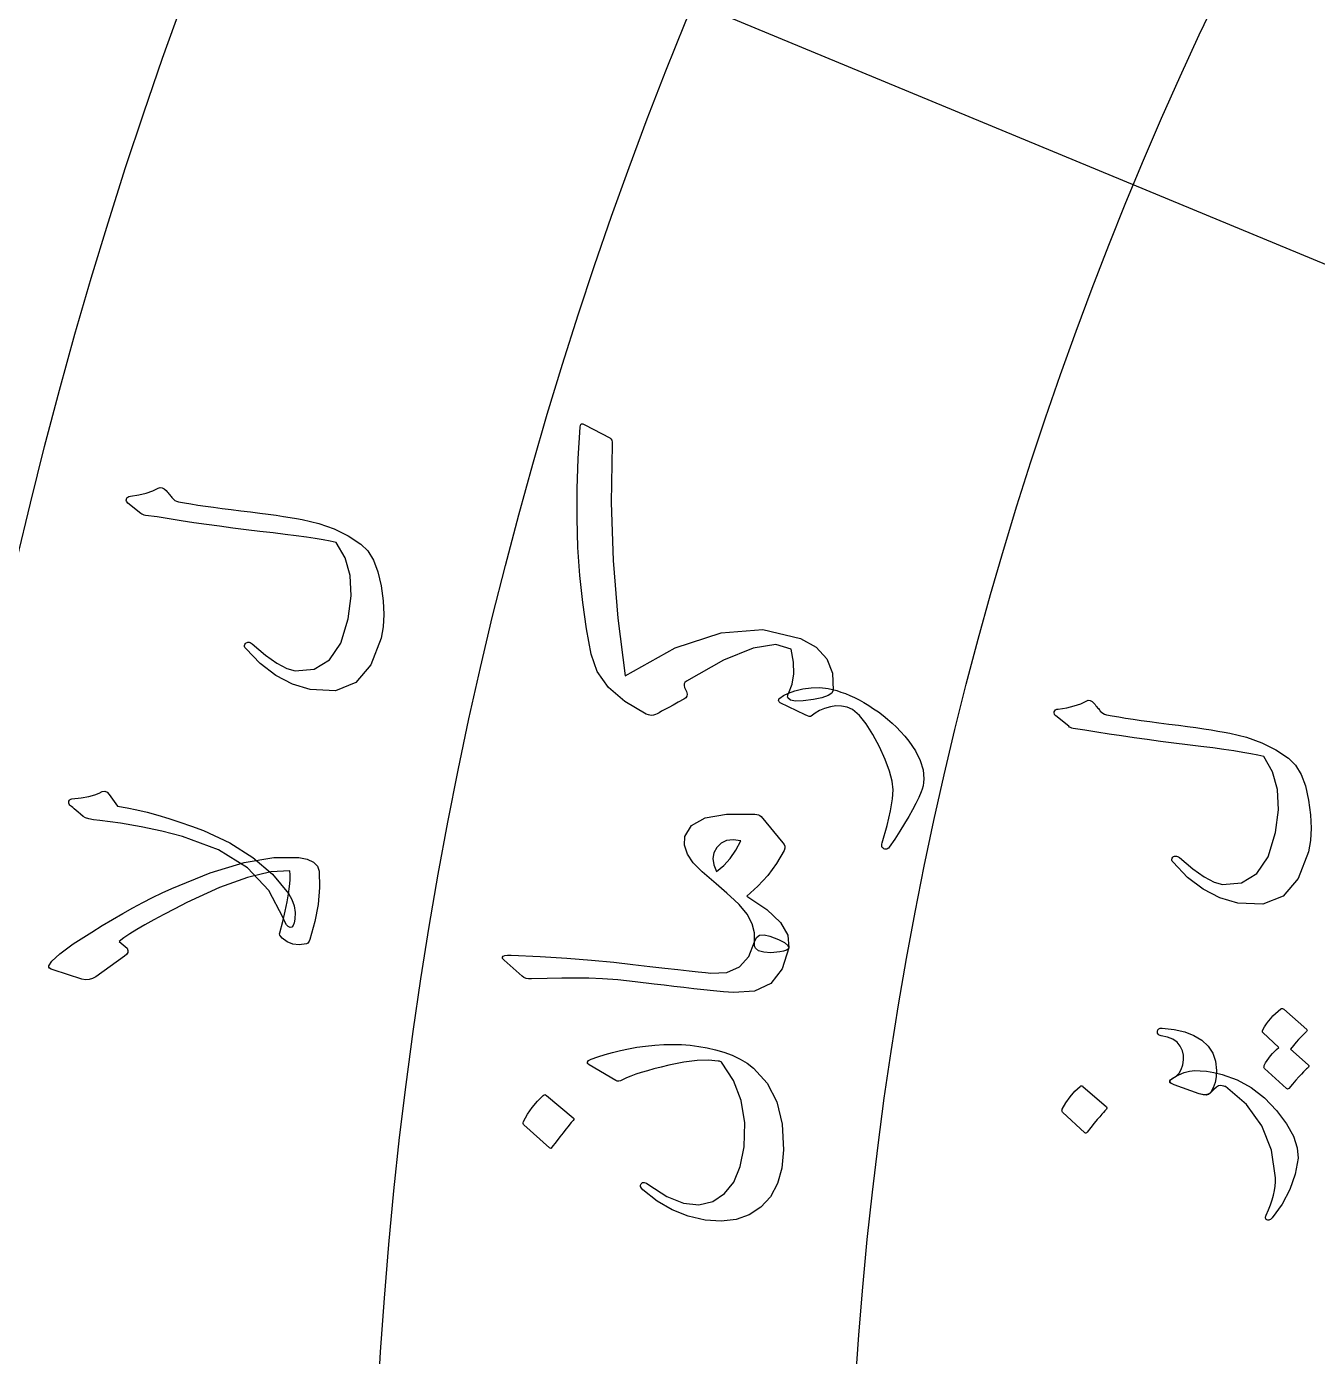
# Model space of a CAD drawing. Header units: millimetres. Extents: x -65 to 65, y -65 to 84.
# Drawn here: x -42.93 to -30.83, y 2.51 to 14.97 of the extents above; entities that cross this region are included whole.
import ezdxf

# ---------------------------------------------------------------- set-up
doc = ezdxf.new("R2010")
doc.units = ezdxf.units.MM
for name, color, linetype in [('ENGRAVE', 7, 'Continuous'), ('ENGRAVE_FINE', 8, 'Continuous'), ('GUIDE', 3, 'Continuous'), ('TEXT', 5, 'Continuous')]:
    doc.layers.add(name, color=color, linetype=linetype)

msp = doc.modelspace()

# ---------------------------------------------------------------- linework, layer by layer
at = {"layer": 'ENGRAVE'}
for radius in [57.525, 48.6086, 39.6922]:
    msp.add_circle((0, 0), radius, dxfattribs=at)
at = {"layer": 'ENGRAVE_FINE'}
msp.add_lwpolyline([(-36.6709, 15.1896), (-28.4332, 11.7774)], dxfattribs=at)
for radius in [53.0668, 44.1504, 35.2341]:
    msp.add_circle((0, 0), radius, dxfattribs=at)
at = {"layer": 'GUIDE'}
msp.add_circle((0, 0), 59.475, dxfattribs=at)
at = {"layer": 'TEXT'}
for points in [[(-37.6976, 11.2371), (-37.4652, 11.1159), (-37.4541, 11.1062), (-37.4466, 11.0925), (-37.4426, 11.0748), (-37.4421, 11.0533), (-37.45, 10.5094), (-37.4321, 9.966), (-37.3884, 9.4239), (-37.3191, 8.8838), (-36.8521, 9.1456), (-36.4223, 9.2888), (-36.031, 9.3173), (-35.6784, 9.2349), (-35.5312, 9.1519), (-35.4312, 9.0434), (-35.3779, 8.9095), (-35.3713, 8.7501), (-35.384, 8.7229), (-35.4192, 8.6994), (-35.4768, 8.6795), (-35.5568, 8.6631), (-35.652, 8.6503), (-35.7236, 8.6482), (-35.7716, 8.657), (-35.7959, 8.6769), (-35.7982, 8.6858), (-35.7978, 8.6959), (-35.7948, 8.7072), (-35.7892, 8.7198), (-35.7562, 8.8061), (-35.7411, 8.9038), (-35.7438, 9.013), (-35.7643, 9.134), (-35.9081, 9.1777), (-36.1198, 9.1438), (-36.3993, 9.0304), (-36.7457, 8.8348), (-36.76, 8.8227), (-36.7678, 8.8087), (-36.7691, 8.7926), (-36.7639, 8.7744), (-36.747, 8.7362), (-36.7401, 8.7141), (-36.7418, 8.695), (-36.7521, 8.679), (-36.771, 8.6659), (-36.8238, 8.6368), (-36.871, 8.6109), (-36.9124, 8.588), (-36.9483, 8.5684), (-36.9785, 8.5519), (-37.0031, 8.5386), (-37.022, 8.5286), (-37.0353, 8.5217), (-37.0563, 8.5156), (-37.0779, 8.5143), (-37.1003, 8.518), (-37.1234, 8.5267), (-37.3238, 8.6434), (-37.4767, 8.776), (-37.5818, 8.9244), (-37.6389, 9.0885), (-37.683, 9.3249), (-37.7185, 9.5702), (-37.7451, 9.8241), (-37.7628, 10.0867), (-37.7714, 10.3574), (-37.771, 10.6356), (-37.7613, 10.9213), (-37.7422, 11.2142), (-37.7397, 11.2338), (-37.7314, 11.2442), (-37.7174, 11.2452), (-37.6976, 11.2371)], [(-41.9791, 10.5031), (-41.9872, 10.5112), (-41.9922, 10.5202), (-41.9941, 10.5302), (-41.9928, 10.5412), (-41.9884, 10.5513), (-41.9808, 10.559), (-41.9702, 10.5641), (-41.9565, 10.5667), (-41.8772, 10.579), (-41.8071, 10.5956), (-41.7463, 10.6166), (-41.6948, 10.6421), (-41.6768, 10.6489), (-41.6585, 10.6475), (-41.6398, 10.6378), (-41.6207, 10.6198), (-41.6119, 10.6091), (-41.6035, 10.599), (-41.5954, 10.5894), (-41.5875, 10.5803), (-41.5801, 10.5718), (-41.5734, 10.5639), (-41.5674, 10.5565), (-41.562, 10.5498), (-41.5521, 10.5383), (-41.5392, 10.5285), (-41.5233, 10.5207), (-41.5045, 10.5146), (-41.4495, 10.5048), (-41.3894, 10.4949), (-41.3241, 10.4849), (-41.2536, 10.4749), (-41.178, 10.4647), (-41.0974, 10.4539), (-41.0116, 10.4427), (-40.9208, 10.431), (-40.8298, 10.4206), (-40.7445, 10.4101), (-40.6648, 10.3995), (-40.5908, 10.3889), (-40.5221, 10.3783), (-40.4585, 10.368), (-40.4001, 10.3579), (-40.3468, 10.3481), (-40.1907, 10.3125), (-40.0471, 10.2622), (-39.9159, 10.1974), (-39.7971, 10.1182), (-39.7317, 10.0542), (-39.6782, 9.9675), (-39.6364, 9.8583), (-39.6061, 9.7265), (-39.5879, 9.5877), (-39.5819, 9.4602), (-39.5882, 9.344), (-39.6069, 9.2388), (-39.7032, 8.9869), (-39.8453, 8.8225), (-40.0342, 8.7453), (-40.2705, 8.756), (-40.4373, 8.8066), (-40.5938, 8.8874), (-40.7398, 8.9986), (-40.8751, 9.1405), (-40.8825, 9.1507), (-40.8863, 9.1605), (-40.8865, 9.1699), (-40.883, 9.1789), (-40.877, 9.188), (-40.8704, 9.1944), (-40.8632, 9.1982), (-40.8553, 9.1994), (-40.844, 9.1989), (-40.8337, 9.1962), (-40.8243, 9.1911), (-40.8159, 9.1838), (-40.6917, 9.0797), (-40.5831, 9.0032), (-40.4903, 8.954), (-40.4133, 8.9318), (-40.2337, 8.9468), (-40.0912, 9.033), (-39.9854, 9.1903), (-39.9154, 9.4187), (-39.8885, 9.6332), (-39.8982, 9.8237), (-39.9449, 9.9906), (-40.029, 10.1342), (-40.0842, 10.1456), (-40.1489, 10.1575), (-40.2233, 10.17), (-40.3074, 10.183), (-40.4013, 10.1964), (-40.5053, 10.21), (-40.6195, 10.2238), (-40.7437, 10.2377), (-40.8716, 10.2534), (-40.9974, 10.2693), (-41.121, 10.2854), (-41.2424, 10.3018), (-41.3617, 10.3185), (-41.4788, 10.336), (-41.5936, 10.3541), (-41.7061, 10.3729), (-41.8156, 10.3863), (-41.8276, 10.3899), (-41.8385, 10.3946), (-41.8483, 10.4002), (-41.857, 10.4069)], [(-35.8706, 8.6764), (-35.8372, 8.7006), (-35.7903, 8.7228), (-35.7299, 8.7431), (-35.6559, 8.7613), (-35.5769, 8.7735), (-35.4977, 8.7749), (-35.4183, 8.7657), (-35.3387, 8.7457), (-35.2983, 8.7329), (-35.257, 8.7177), (-35.2149, 8.7003), (-35.1719, 8.6807), (-35.1281, 8.6586), (-35.0836, 8.6339), (-35.0383, 8.6065), (-34.9923, 8.5764), (-34.9477, 8.5461), (-34.9041, 8.5136), (-34.8615, 8.4789), (-34.8199, 8.4421), (-34.7792, 8.403), (-34.7395, 8.3618), (-34.7008, 8.3185), (-34.663, 8.273), (-34.5995, 8.1814), (-34.555, 8.0918), (-34.5293, 8.0043), (-34.5226, 7.9186), (-34.5246, 7.8844), (-34.5293, 7.8526), (-34.5367, 7.8232), (-34.5467, 7.7961), (-34.5695, 7.7439), (-34.5965, 7.6882), (-34.6276, 7.6289), (-34.6628, 7.5659), (-34.7024, 7.4994), (-34.7465, 7.4293), (-34.7952, 7.3556), (-34.8484, 7.2782), (-34.8529, 7.271), (-34.8594, 7.2654), (-34.8678, 7.2616), (-34.8782, 7.2595), (-34.8875, 7.2595), (-34.8961, 7.2624), (-34.9041, 7.2683), (-34.9115, 7.2772), (-34.9149, 7.2846), (-34.9163, 7.2942), (-34.9159, 7.3062), (-34.9136, 7.3204), (-34.8668, 7.4834), (-34.8336, 7.6202), (-34.8145, 7.7311), (-34.8097, 7.8161), (-34.8202, 7.8982), (-34.8449, 7.9926), (-34.8837, 8.0995), (-34.9365, 8.2191), (-34.9984, 8.3359), (-35.0615, 8.4334), (-35.1258, 8.5117), (-35.1915, 8.5705), (-35.2418, 8.5907), (-35.293, 8.6016), (-35.3451, 8.6031), (-35.3981, 8.5951), (-35.4522, 8.5793), (-35.5, 8.5591), (-35.5413, 8.5346), (-35.5762, 8.5057), (-35.5833, 8.5032), (-35.595, 8.5047), (-35.6115, 8.51), (-35.6326, 8.5192), (-35.8667, 8.6308), (-35.8726, 8.6351), (-35.8773, 8.6408), (-35.8807, 8.6481), (-35.8827, 8.657), (-35.882, 8.6638), (-35.8798, 8.6693), (-35.8759, 8.6735), (-35.8706, 8.6764)], [(-33.2863, 8.509), (-33.2944, 8.5172), (-33.2993, 8.5264), (-33.3011, 8.5365), (-33.2997, 8.5476), (-33.2952, 8.5578), (-33.2876, 8.5655), (-33.2769, 8.5707), (-33.2632, 8.5733), (-33.1837, 8.5854), (-33.1135, 8.602), (-33.0525, 8.623), (-33.0006, 8.6485), (-32.9826, 8.6553), (-32.9643, 8.6538), (-32.9457, 8.6439), (-32.9267, 8.6257), (-32.9181, 8.6149), (-32.9097, 8.6047), (-32.9016, 8.595), (-32.8939, 8.5858), (-32.8865, 8.5771), (-32.8799, 8.5691), (-32.8739, 8.5617), (-32.8686, 8.5549), (-32.8588, 8.5432), (-32.8459, 8.5333), (-32.8301, 8.5253), (-32.8113, 8.5192), (-32.7564, 8.509), (-32.6964, 8.4988), (-32.6311, 8.4885), (-32.5607, 8.4782), (-32.4851, 8.4675), (-32.4045, 8.4563), (-32.3188, 8.4446), (-32.2281, 8.4324), (-32.1372, 8.4215), (-32.0519, 8.4105), (-31.9723, 8.3994), (-31.8983, 8.3883), (-31.8296, 8.3773), (-31.7662, 8.3666), (-31.7078, 8.3561), (-31.6546, 8.346), (-31.4987, 8.3093), (-31.3554, 8.258), (-31.2247, 8.1924), (-31.1063, 8.1126), (-31.0413, 8.0483), (-30.9882, 7.9616), (-30.9468, 7.8525), (-30.917, 7.7211), (-30.8992, 7.5828), (-30.8934, 7.456), (-30.8997, 7.3403), (-30.9184, 7.2358), (-31.0143, 6.9852), (-31.1559, 6.8214), (-31.3445, 6.7442), (-31.5808, 6.7542), (-31.7478, 6.8043), (-31.9045, 6.8845), (-32.0509, 6.9954), (-32.1864, 7.1372), (-32.1939, 7.1474), (-32.1977, 7.1573), (-32.1978, 7.1667), (-32.1944, 7.1757), (-32.1884, 7.1849), (-32.1818, 7.1913), (-32.1746, 7.1951), (-32.1667, 7.1963), (-32.1554, 7.1959), (-32.1451, 7.1931), (-32.1357, 7.1881), (-32.1272, 7.1808), (-32.0029, 7.0768), (-31.8942, 7.0004), (-31.8012, 6.9514), (-31.7242, 6.9294), (-31.5446, 6.9448), (-31.4023, 7.031), (-31.2968, 7.1879), (-31.2268, 7.4156), (-31.1996, 7.6293), (-31.2087, 7.8194), (-31.2548, 7.9862), (-31.3381, 8.13), (-31.3932, 8.1417), (-31.4579, 8.1541), (-31.5323, 8.167), (-31.6162, 8.1805), (-31.7101, 8.1944), (-31.814, 8.2086), (-31.9281, 8.223), (-32.0523, 8.2375), (-32.1801, 8.2538), (-32.3058, 8.2703), (-32.4293, 8.287), (-32.5507, 8.3038), (-32.67, 8.3211), (-32.7869, 8.3391), (-32.9017, 8.3576), (-33.0141, 8.3768), (-33.1236, 8.3907), (-33.1356, 8.3944), (-33.1464, 8.3991), (-33.1562, 8.4048), (-33.1649, 8.4116)], [(-40.4758, 6.8436), (-40.4422, 6.7873), (-40.4208, 6.7286), (-40.4115, 6.6676), (-40.4144, 6.6042), (-40.4222, 6.5688), (-40.4323, 6.5443), (-40.4447, 6.5306), (-40.4594, 6.5277), (-40.4766, 6.5353), (-40.493, 6.5525), (-40.5086, 6.5792), (-40.5235, 6.6156), (-40.6583, 6.872), (-40.8602, 7.085), (-41.13, 7.2544), (-41.4683, 7.3797), (-41.6604, 7.4296), (-41.8537, 7.4709), (-42.048, 7.5037), (-42.2436, 7.5278), (-42.3002, 7.5347), (-42.3447, 7.5433), (-42.377, 7.5535), (-42.3972, 7.5654), (-42.4227, 7.5876), (-42.4454, 7.6072), (-42.4652, 7.6241), (-42.4823, 7.6385), (-42.4965, 7.6504), (-42.5079, 7.6601), (-42.5163, 7.6676), (-42.5219, 7.6729), (-42.5285, 7.6826), (-42.5324, 7.6918), (-42.5335, 7.7006), (-42.5318, 7.7088), (-42.5262, 7.7184), (-42.5198, 7.7254), (-42.5127, 7.7296), (-42.5048, 7.7312), (-42.4165, 7.7406), (-42.3445, 7.753), (-42.2887, 7.7682), (-42.2491, 7.7864), (-42.2207, 7.8005), (-42.1953, 7.8028), (-42.1729, 7.7933), (-42.1534, 7.7722), (-42.0783, 7.6637), (-41.9876, 7.6488), (-41.8942, 7.6298), (-41.798, 7.6067), (-41.6991, 7.5796), (-41.5972, 7.5487), (-41.492, 7.5141), (-41.3836, 7.4759), (-41.272, 7.4341), (-41.0238, 7.3203), (-40.8086, 7.1839), (-40.626, 7.0249), (-40.4758, 6.8436)], [(-36.7627, 7.378), (-36.7004, 7.4827), (-36.5699, 7.5528), (-36.3715, 7.5882), (-36.1052, 7.5887), (-36.0864, 7.5868), (-36.0705, 7.5823), (-36.0574, 7.5752), (-36.0472, 7.5655), (-35.8424, 7.3212), (-35.8302, 7.3048), (-35.8243, 7.2874), (-35.8246, 7.2689), (-35.8311, 7.2495), (-35.9027, 7.1273), (-35.9848, 7.0151), (-36.0775, 6.9127), (-36.1808, 6.8201), (-35.993, 6.6947), (-35.8647, 6.5725), (-35.7959, 6.4534), (-35.7866, 6.3367), (-35.7935, 6.325), (-35.8098, 6.3146), (-35.8356, 6.3053), (-35.8708, 6.2973), (-35.9558, 6.2902), (-36.0222, 6.2939), (-36.0703, 6.3084), (-36.0999, 6.3338), (-36.1057, 6.3467), (-36.1089, 6.3609), (-36.1096, 6.3765), (-36.1077, 6.3935), (-36.1072, 6.4764), (-36.1309, 6.5619), (-36.1788, 6.6502), (-36.2509, 6.7415), (-36.2946, 6.7838), (-36.3672, 6.8488), (-36.4686, 6.9365), (-36.5987, 7.0474), (-36.6826, 7.1311), (-36.7379, 7.2142), (-36.7646, 7.2966), (-36.7627, 7.378)], [(-36.4651, 7.0513), (-36.3965, 7.1074), (-36.3358, 7.174), (-36.2831, 7.2513), (-36.2381, 7.3392), (-36.3091, 7.3483), (-36.37, 7.3409), (-36.4207, 7.3171), (-36.4614, 7.2767), (-36.4883, 7.2262), (-36.4979, 7.1717), (-36.4901, 7.1134), (-36.4651, 7.0513)], [(-40.5559, 6.4754), (-40.5289, 6.5821), (-40.5062, 6.679), (-40.4879, 6.766), (-40.4742, 6.8434), (-40.4649, 6.9111), (-40.4597, 6.9694), (-40.4586, 7.0184), (-40.4619, 7.058), (-40.6397, 7.0482), (-40.86, 6.9959), (-41.1225, 6.9002), (-41.427, 6.7598), (-41.5395, 6.7028), (-41.6427, 6.6489), (-41.7364, 6.5983), (-41.8208, 6.5509), (-41.8957, 6.5068), (-41.9608, 6.466), (-42.0161, 6.4286), (-42.0617, 6.3946), (-41.9863, 6.3331), (-41.9795, 6.3108), (-41.9813, 6.2907), (-41.9917, 6.2726), (-42.0108, 6.2567), (-42.2797, 6.0653), (-42.3108, 6.0484), (-42.3428, 6.0392), (-42.3758, 6.0376), (-42.4097, 6.0437), (-42.6805, 6.1296), (-42.6994, 6.1368), (-42.7125, 6.1452), (-42.7196, 6.1549), (-42.7209, 6.1659), (-42.6932, 6.2123), (-42.617, 6.281), (-42.4921, 6.3719), (-42.3185, 6.4841), (-42.22, 6.5449), (-42.1229, 6.6028), (-42.0271, 6.6579), (-41.9326, 6.7103), (-41.8395, 6.7598), (-41.7477, 6.8067), (-41.6574, 6.8508), (-41.5684, 6.8923), (-41.2079, 7.0388), (-40.8891, 7.135), (-40.6123, 7.1824), (-40.3778, 7.1824), (-40.2987, 7.1661), (-40.2407, 7.1395), (-40.2037, 7.1025), (-40.1877, 7.0552), (-40.1837, 6.9014), (-40.197, 6.7435), (-40.2276, 6.5813), (-40.2753, 6.4146), (-40.2804, 6.3993), (-40.2869, 6.3876), (-40.295, 6.3792), (-40.3045, 6.3743), (-40.3735, 6.3645), (-40.4348, 6.37), (-40.4884, 6.3907), (-40.5343, 6.4268), (-40.5473, 6.4414), (-40.5552, 6.4543), (-40.5581, 6.4657), (-40.5559, 6.4754)], [(-38.4528, 6.2201), (-38.4623, 6.2291), (-38.4684, 6.2371), (-38.4709, 6.2441), (-38.47, 6.2499), (-38.4638, 6.2581), (-38.4484, 6.2638), (-38.4238, 6.2671), (-38.3899, 6.2678), (-38.1178, 6.255), (-37.8667, 6.2395), (-37.6366, 6.2214), (-37.4276, 6.201), (-37.2494, 6.1805), (-37.0897, 6.1623), (-36.9483, 6.1463), (-36.8255, 6.1327), (-36.7211, 6.1212), (-36.6352, 6.1116), (-36.5678, 6.104), (-36.5189, 6.0982), (-36.3684, 6.1056), (-36.2499, 6.1573), (-36.1631, 6.2533), (-36.1077, 6.3935), (-36.0899, 6.4321), (-36.0603, 6.4534), (-36.019, 6.4576), (-35.9661, 6.4447), (-35.8848, 6.4132), (-35.8277, 6.3847), (-35.795, 6.3592), (-35.7866, 6.3367), (-35.8491, 6.1385), (-35.9562, 6.0025), (-36.1085, 5.9285), (-36.3064, 5.9167), (-36.3989, 5.9248), (-36.4914, 5.9335), (-36.5841, 5.943), (-36.6769, 5.9531), (-36.7698, 5.9637), (-36.8629, 5.9745), (-36.9563, 5.9856), (-37.0498, 5.9969), (-37.2281, 6.0187), (-37.3892, 6.0349), (-37.533, 6.0454), (-37.6597, 6.0502), (-37.7819, 6.0513), (-37.9124, 6.0508), (-38.0512, 6.0486), (-38.1982, 6.0447), (-38.2245, 6.0453), (-38.2479, 6.0497), (-38.2684, 6.058), (-38.2859, 6.0701)], [(-31.3451, 5.5414), (-31.3483, 5.546), (-31.3498, 5.5518), (-31.3493, 5.5589), (-31.347, 5.5673), (-31.3299, 5.5958), (-31.3117, 5.623), (-31.2925, 5.649), (-31.2723, 5.6738), (-31.2507, 5.6976), (-31.2277, 5.7204), (-31.2032, 5.7423), (-31.1773, 5.7634), (-31.1698, 5.767), (-31.1625, 5.7678), (-31.1553, 5.7659), (-31.1482, 5.7612), (-30.9342, 5.5698), (-30.9318, 5.5652), (-30.9328, 5.5593), (-30.9374, 5.552), (-30.9455, 5.5434), (-30.9526, 5.5377), (-30.9625, 5.5283), (-30.9754, 5.515), (-30.9913, 5.4978), (-31.0103, 5.4767), (-31.0326, 5.4513), (-31.0583, 5.4218), (-31.0874, 5.388), (-30.92, 5.2394), (-30.9152, 5.233), (-30.915, 5.2259), (-30.9193, 5.218), (-30.9284, 5.2093), (-30.9362, 5.2018), (-30.948, 5.1898), (-30.9638, 5.1734), (-30.9836, 5.1524), (-31.0075, 5.1267), (-31.0355, 5.0956), (-31.0675, 5.0593), (-31.1036, 5.0176), (-31.1092, 5.0135), (-31.1143, 5.0122), (-31.119, 5.0135), (-31.1232, 5.0176), (-31.3305, 5.2069), (-31.3338, 5.2115), (-31.3353, 5.2173), (-31.3349, 5.2244), (-31.3327, 5.2328), (-31.3197, 5.2573), (-31.3055, 5.2808), (-31.2899, 5.3033), (-31.2731, 5.3247), (-31.2553, 5.3451), (-31.2365, 5.3646), (-31.2169, 5.3831), (-31.1964, 5.4006)], [(-32.3341, 5.5514), (-32.329, 5.5666), (-32.3199, 5.577), (-32.3067, 5.5825), (-32.2894, 5.5832), (-32.1776, 5.5706), (-32.0782, 5.5475), (-31.9912, 5.5139), (-31.9166, 5.47), (-31.8569, 5.4156), (-31.8144, 5.3505), (-31.7891, 5.2747), (-31.7809, 5.1881), (-31.7834, 5.1288), (-31.7936, 5.074), (-31.8116, 5.0236), (-31.8374, 4.9777), (-31.8535, 4.9629), (-31.8765, 4.9563), (-31.9064, 4.9582), (-31.9431, 4.9683), (-32.1776, 5.0537), (-32.1953, 5.0604), (-32.208, 5.0675), (-32.2158, 5.075), (-32.2186, 5.083), (-32.2169, 5.0911), (-32.2112, 5.099), (-32.2014, 5.1066), (-32.1876, 5.114), (-32.1568, 5.1338), (-32.1311, 5.1613), (-32.1108, 5.1965), (-32.0956, 5.2395), (-32.0877, 5.2855), (-32.0889, 5.3297), (-32.0994, 5.3723), (-32.1191, 5.4131), (-32.1495, 5.4508), (-32.1895, 5.4799), (-32.2391, 5.5004), (-32.2983, 5.5124), (-32.316, 5.5175), (-32.3279, 5.5257), (-32.3339, 5.537), (-32.3341, 5.5514)], [(-37.64, 5.2933), (-37.5751, 5.3156), (-37.5076, 5.3365), (-37.4375, 5.356), (-37.3649, 5.374), (-37.2894, 5.3902), (-37.2105, 5.4039), (-37.1283, 5.4151), (-37.0427, 5.424), (-36.958, 5.4298), (-36.8745, 5.4316), (-36.7923, 5.4294), (-36.7113, 5.4232), (-36.6315, 5.413), (-36.5524, 5.3988), (-36.4741, 5.3806), (-36.3967, 5.3585), (-36.3163, 5.329), (-36.2431, 5.2942), (-36.1771, 5.2543), (-36.1181, 5.2092), (-35.9895, 5.0668), (-35.9001, 4.8919), (-35.8494, 4.6843), (-35.8369, 4.4435), (-35.8533, 4.2728), (-35.894, 4.1263), (-35.9591, 4.0036), (-36.0491, 3.9047), (-36.1582, 3.8344), (-36.2817, 3.7907), (-36.4196, 3.7738), (-36.572, 3.7839), (-36.7308, 3.821), (-36.8808, 3.8806), (-37.0219, 3.9631), (-37.154, 4.0685), (-37.1687, 4.0846), (-37.1761, 4.0995), (-37.1765, 4.1131), (-37.1696, 4.1255), (-37.157, 4.1363), (-37.1409, 4.1379), (-37.1212, 4.1305), (-37.098, 4.1139), (-36.9293, 4.0046), (-36.773, 3.943), (-36.6295, 3.9285), (-36.4987, 3.9606), (-36.3887, 4.0327), (-36.3035, 4.1418), (-36.2427, 4.288), (-36.2059, 4.4713), (-36.1999, 4.6976), (-36.233, 4.9047), (-36.3055, 5.0932), (-36.4179, 5.2633), (-36.4222, 5.2671), (-36.4288, 5.2703), (-36.4378, 5.273), (-36.4491, 5.2751), (-36.5398, 5.283), (-36.6472, 5.279), (-36.7715, 5.2632), (-36.9125, 5.2352), (-36.9839, 5.2181), (-37.0504, 5.2011), (-37.1121, 5.1843), (-37.169, 5.1677), (-37.2208, 5.151), (-37.2674, 5.134), (-37.3088, 5.1166), (-37.3449, 5.099), (-37.3636, 5.0909), (-37.3804, 5.0871), (-37.3952, 5.0877), (-37.408, 5.0927), (-37.6585, 5.2395), (-37.6725, 5.252), (-37.6741, 5.2652), (-37.6632, 5.2789), (-37.64, 5.2933)], [(-32.1871, 5.1172), (-32.1339, 5.1456), (-32.0822, 5.1665), (-32.0321, 5.1797), (-31.9837, 5.1855), (-31.9332, 5.185), (-31.8738, 5.179), (-31.8055, 5.1675), (-31.7283, 5.1505), (-31.5861, 5.1004), (-31.4537, 5.0269), (-31.331, 4.9305), (-31.2177, 4.8112), (-31.1236, 4.6856), (-31.0586, 4.5698), (-31.0228, 4.4635), (-31.0163, 4.3663), (-31.043, 4.2145), (-31.0922, 4.0707), (-31.1641, 3.9346), (-31.2588, 3.8058), (-31.2666, 3.7969), (-31.2745, 3.7904), (-31.2825, 3.7863), (-31.2906, 3.7845), (-31.2997, 3.7851), (-31.3073, 3.7874), (-31.3135, 3.7914), (-31.3183, 3.7973), (-31.3209, 3.8057), (-31.3211, 3.8142), (-31.3188, 3.8227), (-31.3141, 3.8314), (-31.2931, 3.8812), (-31.2748, 3.9291), (-31.2593, 3.9752), (-31.2467, 4.0194), (-31.237, 4.0621), (-31.2305, 4.1034), (-31.2271, 4.1433), (-31.227, 4.1819), (-31.2661, 4.4403), (-31.3566, 4.6684), (-31.4992, 4.8668), (-31.6945, 5.0357), (-31.701, 5.0381), (-31.7116, 5.0408), (-31.7262, 5.0437), (-31.7449, 5.0469), (-31.7602, 5.0441), (-31.7808, 5.0317), (-31.8065, 5.0095), (-31.8374, 4.9777), (-31.8593, 4.965), (-31.8843, 4.9592), (-31.9122, 4.9603), (-31.9431, 4.9683), (-32.1776, 5.0537), (-32.2071, 5.0683), (-32.2185, 5.0838), (-32.2119, 5.1001), (-32.1871, 5.1172)], [(-33.2228, 4.7976), (-33.2262, 4.8023), (-33.2278, 4.8084), (-33.2275, 4.8159), (-33.2254, 4.8249), (-33.191, 4.8851), (-33.1514, 4.9406), (-33.1067, 4.9915), (-33.0569, 5.0378), (-33.0498, 5.0419), (-33.0431, 5.0432), (-33.0368, 5.0416), (-33.031, 5.0371), (-32.8118, 4.8477), (-32.8069, 4.8412), (-32.8066, 4.8337), (-32.8109, 4.8252), (-32.8198, 4.8157), (-32.8275, 4.8075), (-32.8392, 4.7945), (-32.8548, 4.7767), (-32.8744, 4.754), (-32.8979, 4.726), (-32.9255, 4.6924), (-32.9571, 4.653), (-32.9927, 4.6079), (-32.9984, 4.602), (-33.0037, 4.5994), (-33.0085, 4.6001), (-33.0128, 4.604)], [(-38.2693, 4.6767), (-38.2732, 4.6819), (-38.2751, 4.6888), (-38.2749, 4.6973), (-38.2728, 4.7075), (-38.2354, 4.7768), (-38.1922, 4.841), (-38.1431, 4.9), (-38.0882, 4.9538), (-38.0802, 4.9587), (-38.0727, 4.9603), (-38.0656, 4.9587), (-38.0589, 4.9538), (-37.8081, 4.7443), (-37.8023, 4.737), (-37.8018, 4.7285), (-37.8065, 4.7188), (-37.8163, 4.7078), (-37.8248, 4.6982), (-37.8376, 4.6831), (-37.8548, 4.6625), (-37.8762, 4.6362), (-37.9021, 4.6038), (-37.9324, 4.5648), (-37.967, 4.5193), (-38.006, 4.4671), (-38.0123, 4.4603), (-38.0181, 4.4572), (-38.0235, 4.4578), (-38.0285, 4.4622)]]:
    msp.add_lwpolyline(points, close=True, dxfattribs=at)

doc.saveas('drawing.dxf')
